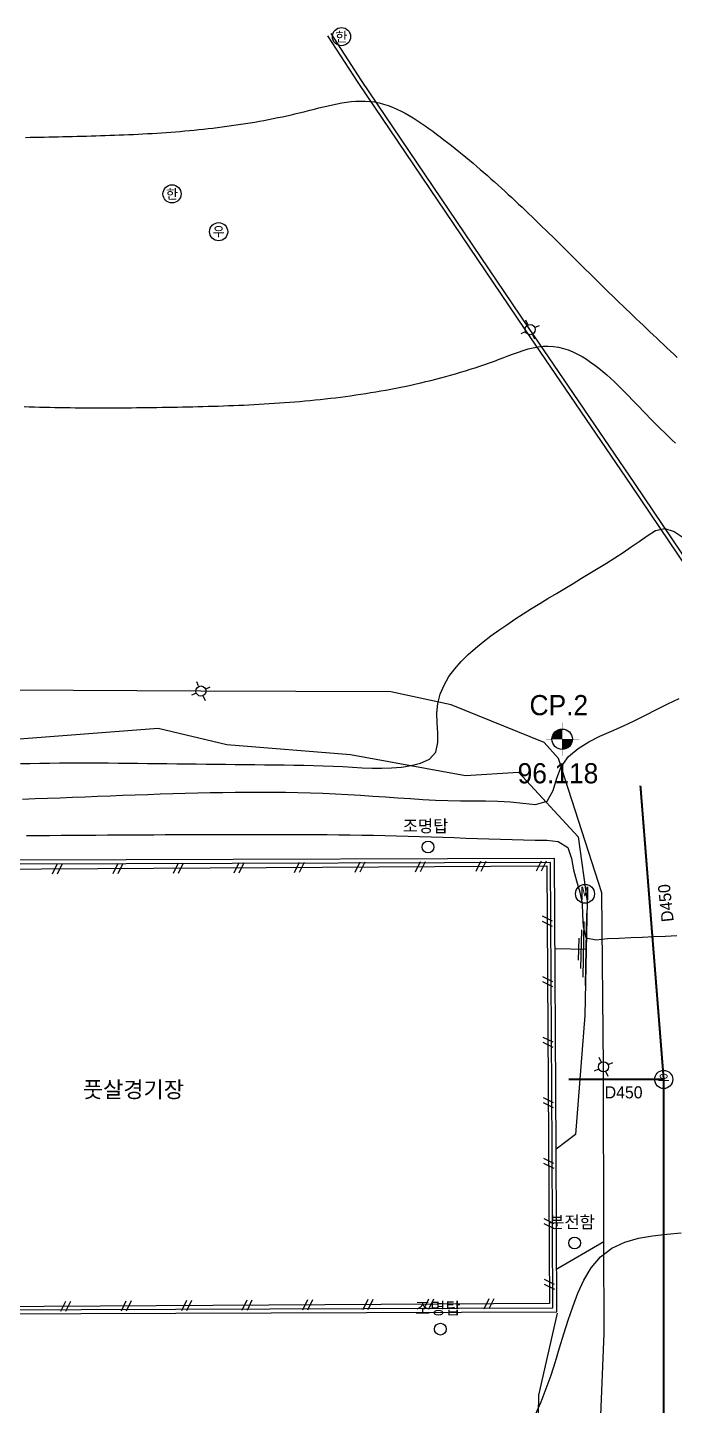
# Model space of a CAD drawing. Header units: millimetres. Extents: x 215164 to 215376, y 463028 to 463188.
# Drawn here: x 215271.2 to 215303.3, y 463118.6 to 463186.9 of the extents above; entities that cross this region are included whole.
import ezdxf
from ezdxf.enums import TextEntityAlignment as Align

# ---------------------------------------------------------------- set-up
doc = ezdxf.new("R2010")
doc.units = ezdxf.units.MM
doc.header["$MEASUREMENT"] = 0
doc.linetypes.add('DASHED2', pattern=[0.375, 0.25, -0.125])
for name, color, linetype in [('1M(48)', 252, 'Continuous'), ('5M(86)', 252, 'Continuous'), ("CON'C(31)", 252, 'Continuous'), ('TEXT', 252, 'Continuous'), ('가로등(32)', 252, 'Continuous'), ('경계석(33)', 252, 'Continuous'), ('경사면(8)', 252, 'Continuous'), ('기타맨홀(25)', 25, 'Continuous'), ('도근점(1)', 252, 'Continuous'), ('도시가스맨홀(50)', 50, 'Continuous'), ('아스팔트도로(1)', 252, 'Continuous'), ('우수맨홀(42)', 42, 'Continuous'), ('콘크리트수로(5)', 252, 'Continuous'), ('한전맨홀(1)', 1, 'Continuous'), ('휀스(70)', 252, 'Continuous')]:
    doc.layers.add(name, color=color, linetype=linetype)
doc.styles.add('돋음', font='Dotum.ttf')
doc.styles.add('돋음체', font='DotumChe.TTF')

# ---------------------------------------------------------------- blocks, each defined once
blk = doc.blocks.new('P')
at = {"layer": '휀스(70)', "linetype": 'Continuous'}
for points in [[(-0.25, -0.25), (0, 0.25)], [(0, -0.25), (0.25, 0.25)]]:
    blk.add_lwpolyline(points, dxfattribs=at)
blk = doc.blocks.new('F')
at = {"layer": '가로등(32)'}
for p, q in [((-0.19, 0.42), (-0.35, 0.77)), ((0.42, 0.19), (0.77, 0.35)), ((-0.42, -0.19), (-0.77, -0.35)), ((0.19, -0.42), (0.35, -0.77))]:
    blk.add_line(p, q, dxfattribs=at)
blk.add_circle((0, 0), 0.42, dxfattribs=at)
blk = doc.blocks.new('w')
at = {"layer": '우수맨홀(42)'}
blk.add_circle((0, 0), 0.75, dxfattribs=at)
at = {"layer": '우수맨홀(42)', "style": '돋음체'}
blk.add_text('우', height=0.8, dxfattribs=at).set_placement((0, 0), align=Align.MIDDLE)
blk = doc.blocks.new('m')
at = {"layer": '기타맨홀(25)'}
blk.add_circle((0, 0), 0.78, dxfattribs=at)
at = {"layer": '기타맨홀(25)', "linetype": 'Continuous', "style": '돋음체'}
blk.add_text('M', height=1.1, dxfattribs=at).set_placement((-0.37, -0.52))
blk = doc.blocks.new('e-')
at = {"layer": '한전맨홀(1)'}
blk.add_circle((0, 0), 0.75, dxfattribs=at)
at = {"layer": '한전맨홀(1)', "style": '돋음체'}
blk.add_text('한', height=0.8, rotation=0.4266, dxfattribs=at).set_placement((0, 0), align=Align.MIDDLE)
blk = doc.blocks.new('A$C483728D8')
at = {"layer": '도근점(1)', "const_width": 0.02}
for points in [[(0.803, 0), (0.803, 1.635)], [(1.659, 0.822), (0, 0.822)]]:
    blk.add_lwpolyline(points, dxfattribs=at)
at = {"layer": '도근점(1)', "const_width": 0.506}
for points in [[(0.803, 1.075, 0.414214), (0.55, 0.822, 1)], [(0.803, 0.569, 0.414214), (1.056, 0.822, 1)]]:
    blk.add_lwpolyline(points, format="xyb", dxfattribs=at)
at = {"layer": '도근점(1)'}
blk.add_circle((0.803, 0.822), 0.506, dxfattribs=at)

msp = doc.modelspace()

# ---------------------------------------------------------------- linework, layer by layer
at = {"layer": '1M(48)'}
for points, elevation in [([(215271.082, 463181.417), (215271.314, 463181.422), (215271.314, 463181.422), (215271.547, 463181.427), (215271.547, 463181.427), (215271.78, 463181.432), (215271.78, 463181.432), (215272.013, 463181.437), (215272.013, 463181.437), (215272.245, 463181.442), (215272.245, 463181.442), (215272.478, 463181.447), (215272.478, 463181.447), (215272.711, 463181.452), (215272.711, 463181.452), (215272.944, 463181.457), (215272.944, 463181.457), (215273.177, 463181.462), (215273.177, 463181.462), (215273.409, 463181.467), (215273.409, 463181.467), (215273.642, 463181.473), (215273.642, 463181.473), (215273.875, 463181.479), (215273.875, 463181.479), (215274.108, 463181.485), (215274.108, 463181.485), (215274.34, 463181.491), (215274.34, 463181.491), (215274.573, 463181.498), (215274.573, 463181.498), (215274.806, 463181.505), (215274.806, 463181.505), (215275.039, 463181.512), (215275.039, 463181.512), (215275.271, 463181.52), (215275.271, 463181.52), (215275.504, 463181.528), (215275.504, 463181.528), (215275.737, 463181.537), (215275.737, 463181.537), (215275.969, 463181.547), (215275.969, 463181.547), (215276.202, 463181.557), (215276.202, 463181.557), (215276.435, 463181.568), (215276.435, 463181.568), (215276.667, 463181.579), (215276.667, 463181.579), (215276.9, 463181.591), (215276.9, 463181.591), (215277.132, 463181.604), (215277.132, 463181.604), (215277.365, 463181.617), (215277.365, 463181.617), (215277.597, 463181.632), (215277.597, 463181.632), (215277.829, 463181.647), (215277.829, 463181.647), (215278.062, 463181.663), (215278.062, 463181.663), (215278.294, 463181.68), (215278.294, 463181.68), (215278.526, 463181.698), (215278.526, 463181.698), (215278.758, 463181.717), (215278.758, 463181.717), (215278.99, 463181.737), (215278.99, 463181.737), (215279.222, 463181.758), (215279.222, 463181.758), (215279.454, 463181.78), (215279.454, 463181.78), (215279.685, 463181.804), (215279.685, 463181.804), (215279.917, 463181.828), (215279.917, 463181.828), (215280.148, 463181.854), (215280.148, 463181.854), (215280.379, 463181.88), (215280.379, 463181.88), (215280.611, 463181.908), (215280.611, 463181.908), (215280.842, 463181.938), (215280.842, 463181.938), (215281.072, 463181.968), (215281.072, 463181.968), (215281.303, 463182), (215281.303, 463182), (215281.534, 463182.033), (215281.534, 463182.033), (215281.764, 463182.068), (215281.764, 463182.068), (215281.994, 463182.104), (215281.994, 463182.104), (215282.224, 463182.141), (215282.224, 463182.141), (215282.453, 463182.18), (215282.453, 463182.18), (215282.683, 463182.22), (215282.683, 463182.22), (215282.912, 463182.262), (215282.912, 463182.262), (215283.14, 463182.305), (215283.14, 463182.305), (215283.369, 463182.35), (215283.369, 463182.35), (215283.597, 463182.396), (215283.597, 463182.396), (215283.825, 463182.444), (215283.825, 463182.444), (215284.053, 463182.493), (215284.053, 463182.493), (215284.28, 463182.544), (215284.28, 463182.544), (215284.507, 463182.596), (215284.507, 463182.596), (215284.733, 463182.65), (215284.733, 463182.65), (215284.959, 463182.705), (215284.959, 463182.705), (215285.185, 463182.762), (215285.185, 463182.762), (215285.411, 463182.82), (215285.411, 463182.82), (215285.636, 463182.877), (215285.636, 463182.877), (215285.862, 463182.933), (215285.862, 463182.933), (215286.089, 463182.988), (215286.089, 463182.988), (215286.316, 463183.039), (215286.316, 463183.039), (215286.544, 463183.086), (215286.544, 463183.086), (215286.773, 463183.128), (215286.773, 463183.128), (215287.003, 463183.164), (215287.003, 463183.164), (215287.234, 463183.193), (215287.234, 463183.193), (215287.466, 463183.212), (215287.466, 463183.212), (215287.699, 463183.221), (215287.699, 463183.221), (215287.931, 463183.219), (215287.931, 463183.219), (215288.164, 463183.203), (215288.164, 463183.203), (215288.395, 463183.173), (215288.395, 463183.173), (215288.623, 463183.127), (215288.623, 463183.127), (215288.848, 463183.068), (215288.848, 463183.068), (215289.07, 463182.997), (215289.07, 463182.997), (215289.287, 463182.915), (215289.287, 463182.915), (215289.501, 463182.823), (215289.501, 463182.823), (215289.711, 463182.722), (215289.711, 463182.722), (215289.918, 463182.614), (215289.918, 463182.614), (215290.12, 463182.5), (215290.12, 463182.5), (215290.32, 463182.38), (215290.32, 463182.38), (215290.516, 463182.255), (215290.516, 463182.255), (215290.71, 463182.126), (215290.71, 463182.126), (215290.902, 463181.994), (215290.902, 463181.994), (215291.092, 463181.859), (215291.092, 463181.859), (215291.28, 463181.722), (215291.28, 463181.722), (215291.467, 463181.583), (215291.467, 463181.583), (215291.653, 463181.443), (215291.653, 463181.443), (215291.838, 463181.302), (215291.838, 463181.302), (215292.022, 463181.159), (215292.022, 463181.159), (215292.206, 463181.016), (215292.206, 463181.016), (215292.388, 463180.871), (215292.388, 463180.871), (215292.57, 463180.725), (215292.57, 463180.725), (215292.751, 463180.579), (215292.751, 463180.579), (215292.931, 463180.431), (215292.931, 463180.431), (215293.11, 463180.282), (215293.11, 463180.282), (215293.288, 463180.133), (215293.288, 463180.133), (215293.466, 463179.982), (215293.466, 463179.982), (215293.643, 463179.831), (215293.643, 463179.831), (215293.819, 463179.678), (215293.819, 463179.678), (215293.994, 463179.525), (215293.994, 463179.525), (215294.169, 463179.371), (215294.169, 463179.371), (215294.343, 463179.217), (215294.343, 463179.217), (215294.516, 463179.061), (215294.516, 463179.061), (215294.689, 463178.905), (215294.689, 463178.905), (215294.861, 463178.748), (215294.861, 463178.748), (215295.032, 463178.59), (215295.032, 463178.59), (215295.203, 463178.432), (215295.203, 463178.432), (215295.373, 463178.273), (215295.373, 463178.273), (215295.543, 463178.114), (215295.543, 463178.114), (215295.712, 463177.954), (215295.712, 463177.954), (215295.881, 463177.794), (215295.881, 463177.794), (215296.05, 463177.633), (215296.05, 463177.633), (215296.218, 463177.472), (215296.218, 463177.472), (215296.385, 463177.31), (215296.385, 463177.31), (215296.552, 463177.148), (215296.552, 463177.148), (215296.719, 463176.986), (215296.719, 463176.986), (215296.886, 463176.823), (215296.886, 463176.823), (215297.052, 463176.66), (215297.052, 463176.66), (215297.218, 463176.497), (215297.218, 463176.497), (215297.384, 463176.334), (215297.384, 463176.334), (215297.55, 463176.17), (215297.55, 463176.17), (215297.716, 463176.007), (215297.716, 463176.007), (215297.881, 463175.843), (215297.881, 463175.843), (215298.046, 463175.679), (215298.046, 463175.679), (215298.212, 463175.515), (215298.212, 463175.515), (215298.377, 463175.351), (215298.377, 463175.351), (215298.543, 463175.187), (215298.543, 463175.187), (215298.708, 463175.023), (215298.708, 463175.023), (215298.874, 463174.86), (215298.874, 463174.86), (215299.039, 463174.696), (215299.039, 463174.696), (215299.205, 463174.533), (215299.205, 463174.533), (215299.371, 463174.369), (215299.371, 463174.369), (215299.537, 463174.206), (215299.537, 463174.206), (215299.703, 463174.043), (215299.703, 463174.043), (215299.87, 463173.881), (215299.87, 463173.881), (215300.037, 463173.718), (215300.037, 463173.718), (215300.204, 463173.556), (215300.204, 463173.556), (215300.371, 463173.394), (215300.371, 463173.394), (215300.538, 463173.232), (215300.538, 463173.232), (215300.706, 463173.07), (215300.706, 463173.07), (215300.874, 463172.909), (215300.874, 463172.909), (215301.042, 463172.748), (215301.042, 463172.748), (215301.21, 463172.587), (215301.21, 463172.587), (215301.378, 463172.426), (215301.378, 463172.426), (215301.547, 463172.265), (215301.547, 463172.265), (215301.715, 463172.104), (215301.715, 463172.104), (215301.884, 463171.944), (215301.884, 463171.944), (215302.053, 463171.784), (215302.053, 463171.784), (215302.222, 463171.624), (215302.222, 463171.624), (215302.391, 463171.464), (215302.391, 463171.464), (215302.561, 463171.304), (215302.561, 463171.304), (215302.73, 463171.145), (215302.73, 463171.145), (215302.9, 463170.985), (215302.9, 463170.985), (215303.07, 463170.826), (215303.07, 463170.826), (215303.24, 463170.667), (215303.24, 463170.667), (215303.41, 463170.508)], 99), ([(215271.017, 463168.07), (215271.271, 463168.063), (215271.271, 463168.063), (215271.524, 463168.055), (215271.524, 463168.055), (215271.777, 463168.049), (215271.777, 463168.049), (215272.031, 463168.043), (215272.031, 463168.043), (215272.284, 463168.037), (215272.284, 463168.037), (215272.537, 463168.032), (215272.537, 463168.032), (215272.791, 463168.028), (215272.791, 463168.028), (215273.044, 463168.024), (215273.044, 463168.024), (215273.297, 463168.021), (215273.297, 463168.021), (215273.551, 463168.018), (215273.551, 463168.018), (215273.804, 463168.016), (215273.804, 463168.016), (215274.058, 463168.014), (215274.058, 463168.014), (215274.311, 463168.013), (215274.311, 463168.013), (215274.564, 463168.012), (215274.564, 463168.012), (215274.818, 463168.012), (215274.818, 463168.012), (215275.071, 463168.012), (215275.071, 463168.012), (215275.325, 463168.012), (215275.325, 463168.012), (215275.578, 463168.013), (215275.578, 463168.013), (215275.832, 463168.014), (215275.832, 463168.014), (215276.085, 463168.016), (215276.085, 463168.016), (215276.338, 463168.018), (215276.338, 463168.018), (215276.592, 463168.02), (215276.592, 463168.02), (215276.845, 463168.023), (215276.845, 463168.023), (215277.099, 463168.026), (215277.099, 463168.026), (215277.352, 463168.029), (215277.352, 463168.029), (215277.605, 463168.033), (215277.605, 463168.033), (215277.859, 463168.037), (215277.859, 463168.037), (215278.112, 463168.041), (215278.112, 463168.041), (215278.366, 463168.045), (215278.366, 463168.045), (215278.619, 463168.05), (215278.619, 463168.05), (215278.872, 463168.055), (215278.872, 463168.055), (215279.126, 463168.06), (215279.126, 463168.06), (215279.379, 463168.066), (215279.379, 463168.066), (215279.632, 463168.072), (215279.632, 463168.072), (215279.886, 463168.078), (215279.886, 463168.078), (215280.139, 463168.085), (215280.139, 463168.085), (215280.392, 463168.093), (215280.392, 463168.093), (215280.646, 463168.101), (215280.646, 463168.101), (215280.899, 463168.11), (215280.899, 463168.11), (215281.152, 463168.119), (215281.152, 463168.119), (215281.405, 463168.129), (215281.405, 463168.129), (215281.658, 463168.139), (215281.658, 463168.139), (215281.912, 463168.15), (215281.912, 463168.15), (215282.165, 463168.163), (215282.165, 463168.163), (215282.418, 463168.175), (215282.418, 463168.175), (215282.671, 463168.189), (215282.671, 463168.189), (215282.924, 463168.203), (215282.924, 463168.203), (215283.177, 463168.219), (215283.177, 463168.219), (215283.43, 463168.235), (215283.43, 463168.235), (215283.683, 463168.252), (215283.683, 463168.252), (215283.935, 463168.27), (215283.935, 463168.27), (215284.188, 463168.29), (215284.188, 463168.29), (215284.441, 463168.31), (215284.441, 463168.31), (215284.693, 463168.331), (215284.693, 463168.331), (215284.946, 463168.354), (215284.946, 463168.354), (215285.198, 463168.377), (215285.198, 463168.377), (215285.45, 463168.402), (215285.45, 463168.402), (215285.702, 463168.428), (215285.702, 463168.428), (215285.954, 463168.456), (215285.954, 463168.456), (215286.206, 463168.484), (215286.206, 463168.484), (215286.458, 463168.514), (215286.458, 463168.514), (215286.709, 463168.545), (215286.709, 463168.545), (215286.96, 463168.578), (215286.96, 463168.578), (215287.211, 463168.612), (215287.211, 463168.612), (215287.462, 463168.647), (215287.462, 463168.647), (215287.713, 463168.684), (215287.713, 463168.684), (215287.964, 463168.723), (215287.964, 463168.723), (215288.214, 463168.763), (215288.214, 463168.763), (215288.464, 463168.804), (215288.464, 463168.804), (215288.714, 463168.847), (215288.714, 463168.847), (215288.963, 463168.892), (215288.963, 463168.892), (215289.212, 463168.939), (215289.212, 463168.939), (215289.461, 463168.987), (215289.461, 463168.987), (215289.709, 463169.036), (215289.709, 463169.036), (215289.958, 463169.088), (215289.958, 463169.088), (215290.205, 463169.141), (215290.205, 463169.141), (215290.453, 463169.196), (215290.453, 463169.196), (215290.7, 463169.253), (215290.7, 463169.253), (215290.946, 463169.311), (215290.946, 463169.311), (215291.192, 463169.372), (215291.192, 463169.372), (215291.438, 463169.434), (215291.438, 463169.434), (215291.683, 463169.498), (215291.683, 463169.498), (215291.928, 463169.564), (215291.928, 463169.564), (215292.172, 463169.632), (215292.172, 463169.632), (215292.416, 463169.702), (215292.416, 463169.702), (215292.659, 463169.774), (215292.659, 463169.774), (215292.901, 463169.847), (215292.901, 463169.847), (215293.143, 463169.923), (215293.143, 463169.923), (215293.384, 463170.001), (215293.384, 463170.001), (215293.625, 463170.08), (215293.625, 463170.08), (215293.865, 463170.162), (215293.865, 463170.162), (215294.104, 463170.245), (215294.104, 463170.245), (215294.342, 463170.331), (215294.342, 463170.331), (215294.58, 463170.419), (215294.58, 463170.419), (215294.817, 463170.508), (215294.817, 463170.508), (215295.054, 463170.599), (215295.054, 463170.599), (215295.291, 463170.688), (215295.291, 463170.688), (215295.529, 463170.774), (215295.529, 463170.774), (215295.77, 463170.855), (215295.77, 463170.855), (215296.012, 463170.928), (215296.012, 463170.928), (215296.258, 463170.989), (215296.258, 463170.989), (215296.507, 463171.037), (215296.507, 463171.037), (215296.759, 463171.065), (215296.759, 463171.065), (215297.012, 463171.071), (215297.012, 463171.071), (215297.265, 463171.054), (215297.265, 463171.054), (215297.515, 463171.015), (215297.515, 463171.015), (215297.761, 463170.956), (215297.761, 463170.956), (215298.003, 463170.878), (215298.003, 463170.878), (215298.238, 463170.783), (215298.238, 463170.783), (215298.467, 463170.675), (215298.467, 463170.675), (215298.689, 463170.554), (215298.689, 463170.554), (215298.906, 463170.422), (215298.906, 463170.422), (215299.116, 463170.281), (215299.116, 463170.281), (215299.322, 463170.133), (215299.322, 463170.133), (215299.522, 463169.978), (215299.522, 463169.978), (215299.718, 463169.817), (215299.718, 463169.817), (215299.911, 463169.652), (215299.911, 463169.652), (215300.099, 463169.483), (215300.099, 463169.483), (215300.285, 463169.31), (215300.285, 463169.31), (215300.468, 463169.135), (215300.468, 463169.135), (215300.648, 463168.957), (215300.648, 463168.957), (215300.827, 463168.778), (215300.827, 463168.778), (215301.005, 463168.597), (215301.005, 463168.597), (215301.181, 463168.415), (215301.181, 463168.415), (215301.356, 463168.232), (215301.356, 463168.232), (215301.531, 463168.049), (215301.531, 463168.049), (215301.706, 463167.865), (215301.706, 463167.865), (215301.882, 463167.682), (215301.882, 463167.682), (215302.058, 463167.5), (215302.058, 463167.5), (215302.234, 463167.318), (215302.234, 463167.318), (215302.413, 463167.138), (215302.413, 463167.138), (215302.592, 463166.959), (215302.592, 463166.959), (215302.773, 463166.782), (215302.773, 463166.782), (215302.956, 463166.606), (215302.956, 463166.606), (215303.14, 463166.432), (215303.14, 463166.432), (215303.325, 463166.259)], 98), ([(215270.829, 463150.376), (215271.314, 463150.386), (215271.314, 463150.386), (215271.799, 463150.393), (215271.799, 463150.393), (215272.283, 463150.399), (215272.283, 463150.399), (215272.768, 463150.403), (215272.768, 463150.403), (215273.253, 463150.406), (215273.253, 463150.406), (215273.737, 463150.407), (215273.737, 463150.407), (215274.222, 463150.407), (215274.222, 463150.407), (215274.707, 463150.405), (215274.707, 463150.405), (215275.192, 463150.403), (215275.192, 463150.403), (215275.676, 463150.399), (215275.676, 463150.399), (215276.161, 463150.395), (215276.161, 463150.395), (215276.646, 463150.39), (215276.646, 463150.39), (215277.13, 463150.385), (215277.13, 463150.385), (215277.615, 463150.379), (215277.615, 463150.379), (215278.1, 463150.373), (215278.1, 463150.373), (215278.584, 463150.367), (215278.584, 463150.367), (215279.069, 463150.361), (215279.069, 463150.361), (215279.554, 463150.354), (215279.554, 463150.354), (215280.038, 463150.348), (215280.038, 463150.348), (215280.523, 463150.343), (215280.523, 463150.343), (215281.008, 463150.337), (215281.008, 463150.337), (215281.492, 463150.332), (215281.492, 463150.332), (215281.977, 463150.328), (215281.977, 463150.328), (215282.462, 463150.323), (215282.462, 463150.323), (215282.947, 463150.318), (215282.947, 463150.318), (215283.431, 463150.313), (215283.431, 463150.313), (215283.916, 463150.306), (215283.916, 463150.306), (215284.401, 463150.298), (215284.401, 463150.298), (215284.885, 463150.288), (215284.885, 463150.288), (215285.37, 463150.276), (215285.37, 463150.276), (215285.854, 463150.261), (215285.854, 463150.261), (215286.339, 463150.243), (215286.339, 463150.243), (215286.823, 463150.222), (215286.823, 463150.222), (215287.307, 463150.197), (215287.307, 463150.197), (215287.791, 463150.17), (215287.791, 463150.17), (215288.275, 463150.149), (215288.275, 463150.149), (215288.76, 463150.143), (215288.76, 463150.143), (215289.244, 463150.159), (215289.244, 463150.159), (215289.727, 463150.202), (215289.727, 463150.202), (215290.206, 463150.276), (215290.206, 463150.276), (215290.676, 463150.392), (215290.676, 463150.392), (215291.116, 463150.593), (215291.116, 463150.593), (215291.436, 463150.948), (215291.436, 463150.948), (215291.542, 463151.418), (215291.542, 463151.418), (215291.536, 463151.902), (215291.536, 463151.902), (215291.5, 463152.386), (215291.5, 463152.386), (215291.488, 463152.87), (215291.488, 463152.87), (215291.533, 463153.352), (215291.533, 463153.352), (215291.655, 463153.821), (215291.655, 463153.821), (215291.844, 463154.267), (215291.844, 463154.267), (215292.089, 463154.685), (215292.089, 463154.685), (215292.377, 463155.074), (215292.377, 463155.074), (215292.697, 463155.438), (215292.697, 463155.438), (215293.041, 463155.78), (215293.041, 463155.78), (215293.403, 463156.102), (215293.403, 463156.102), (215293.779, 463156.408), (215293.779, 463156.408), (215294.165, 463156.701), (215294.165, 463156.701), (215294.558, 463156.984), (215294.558, 463156.984), (215294.957, 463157.26), (215294.957, 463157.26), (215295.36, 463157.53), (215295.36, 463157.53), (215295.766, 463157.795), (215295.766, 463157.795), (215296.175, 463158.055), (215296.175, 463158.055), (215296.587, 463158.31), (215296.587, 463158.31), (215297, 463158.563), (215297, 463158.563), (215297.416, 463158.813), (215297.416, 463158.813), (215297.832, 463159.062), (215297.832, 463159.062), (215298.248, 463159.31), (215298.248, 463159.31), (215298.664, 463159.558), (215298.664, 463159.558), (215299.079, 463159.808), (215299.079, 463159.808), (215299.493, 463160.061), (215299.493, 463160.061), (215299.905, 463160.317), (215299.905, 463160.317), (215300.314, 463160.577), (215300.314, 463160.577), (215300.72, 463160.842), (215300.72, 463160.842), (215301.122, 463161.112), (215301.122, 463161.112), (215301.521, 463161.388), (215301.521, 463161.388), (215301.916, 463161.669), (215301.916, 463161.669), (215302.329, 463161.921), (215302.329, 463161.921), (215302.797, 463162.025), (215302.797, 463162.025), (215303.254, 463161.876), (215303.254, 463161.876), (215303.662, 463161.615)], 97), ([(215270.938, 463148.618), (215271.559, 463148.638), (215271.559, 463148.638), (215272.18, 463148.659), (215272.18, 463148.659), (215272.8, 463148.681), (215272.8, 463148.681), (215273.421, 463148.704), (215273.421, 463148.704), (215274.042, 463148.728), (215274.042, 463148.728), (215274.662, 463148.753), (215274.662, 463148.753), (215275.283, 463148.777), (215275.283, 463148.777), (215275.903, 463148.801), (215275.903, 463148.801), (215276.524, 463148.825), (215276.524, 463148.825), (215277.145, 463148.847), (215277.145, 463148.847), (215277.765, 463148.869), (215277.765, 463148.869), (215278.386, 463148.889), (215278.386, 463148.889), (215279.007, 463148.907), (215279.007, 463148.907), (215279.628, 463148.923), (215279.628, 463148.923), (215280.248, 463148.937), (215280.248, 463148.937), (215280.869, 463148.948), (215280.869, 463148.948), (215281.49, 463148.956), (215281.49, 463148.956), (215282.111, 463148.961), (215282.111, 463148.961), (215282.732, 463148.962), (215282.732, 463148.962), (215283.353, 463148.959), (215283.353, 463148.959), (215283.974, 463148.952), (215283.974, 463148.952), (215284.595, 463148.94), (215284.595, 463148.94), (215285.216, 463148.924), (215285.216, 463148.924), (215285.837, 463148.903), (215285.837, 463148.903), (215286.457, 463148.877), (215286.457, 463148.877), (215287.078, 463148.845), (215287.078, 463148.845), (215287.697, 463148.807), (215287.697, 463148.807), (215288.317, 463148.766), (215288.317, 463148.766), (215288.937, 463148.722), (215288.937, 463148.722), (215289.556, 463148.678), (215289.556, 463148.678), (215290.176, 463148.636), (215290.176, 463148.636), (215290.795, 463148.597), (215290.795, 463148.597), (215291.416, 463148.564), (215291.416, 463148.564), (215292.036, 463148.539), (215292.036, 463148.539), (215292.657, 463148.524), (215292.657, 463148.524), (215293.278, 463148.521), (215293.278, 463148.521), (215293.899, 463148.524), (215293.899, 463148.524), (215294.52, 463148.514), (215294.52, 463148.514), (215295.14, 463148.48), (215295.14, 463148.48), (215295.757, 463148.41), (215295.757, 463148.41), (215296.374, 463148.345), (215296.374, 463148.345), (215296.957, 463148.511), (215296.957, 463148.511), (215297.257, 463149.047), (215297.257, 463149.047), (215297.432, 463149.643), (215297.432, 463149.643), (215297.661, 463150.219), (215297.661, 463150.219), (215298.023, 463150.722), (215298.023, 463150.722), (215298.491, 463151.129), (215298.491, 463151.129), (215299.02, 463151.453), (215299.02, 463151.453), (215299.578, 463151.725), (215299.578, 463151.725), (215300.147, 463151.975), (215300.147, 463151.975), (215300.714, 463152.228), (215300.714, 463152.228), (215301.274, 463152.496), (215301.274, 463152.496), (215301.83, 463152.773), (215301.83, 463152.773), (215302.384, 463153.053), (215302.384, 463153.053), (215302.939, 463153.331), (215302.939, 463153.331), (215303.499, 463153.6)], 96), ([(215296.356, 463118.079), (215296.654, 463118.725), (215296.654, 463118.725), (215296.917, 463119.386), (215296.917, 463119.386), (215297.153, 463120.058), (215297.153, 463120.058), (215297.37, 463120.735), (215297.37, 463120.735), (215297.578, 463121.416), (215297.578, 463121.416), (215297.785, 463122.097), (215297.785, 463122.097), (215297.999, 463122.776), (215297.999, 463122.776), (215298.227, 463123.45), (215298.227, 463123.45), (215298.48, 463124.115), (215298.48, 463124.115), (215298.775, 463124.762), (215298.775, 463124.762), (215299.138, 463125.374), (215299.138, 463125.374), (215299.596, 463125.917), (215299.596, 463125.917), (215300.164, 463126.343), (215300.164, 463126.343), (215300.809, 463126.642), (215300.809, 463126.642), (215301.492, 463126.84), (215301.492, 463126.84), (215302.191, 463126.968), (215302.191, 463126.968), (215302.898, 463127.052), (215302.898, 463127.052), (215303.607, 463127.111)], 94)]:
    msp.add_lwpolyline(points, dxfattribs=dict(at, elevation=elevation))
at = {"layer": '5M(86)'}
msp.add_lwpolyline([(215271.135, 463146.804), (215271.708, 463146.809), (215271.708, 463146.809), (215272.282, 463146.814), (215272.282, 463146.814), (215272.855, 463146.819), (215272.855, 463146.819), (215273.429, 463146.824), (215273.429, 463146.824), (215274.002, 463146.828), (215274.002, 463146.828), (215274.576, 463146.832), (215274.576, 463146.832), (215275.149, 463146.836), (215275.149, 463146.836), (215275.723, 463146.84), (215275.723, 463146.84), (215276.296, 463146.843), (215276.296, 463146.843), (215276.869, 463146.846), (215276.869, 463146.846), (215277.443, 463146.849), (215277.443, 463146.849), (215278.016, 463146.852), (215278.016, 463146.852), (215278.59, 463146.855), (215278.59, 463146.855), (215279.163, 463146.857), (215279.163, 463146.857), (215279.737, 463146.859), (215279.737, 463146.859), (215280.31, 463146.861), (215280.31, 463146.861), (215280.884, 463146.863), (215280.884, 463146.863), (215281.457, 463146.864), (215281.457, 463146.864), (215282.031, 463146.865), (215282.031, 463146.865), (215282.604, 463146.865), (215282.604, 463146.865), (215283.178, 463146.865), (215283.178, 463146.865), (215283.751, 463146.864), (215283.751, 463146.864), (215284.325, 463146.862), (215284.325, 463146.862), (215284.898, 463146.859), (215284.898, 463146.859), (215285.472, 463146.856), (215285.472, 463146.856), (215286.045, 463146.851), (215286.045, 463146.851), (215286.619, 463146.845), (215286.619, 463146.845), (215287.192, 463146.838), (215287.192, 463146.838), (215287.765, 463146.829), (215287.765, 463146.829), (215288.339, 463146.82), (215288.339, 463146.82), (215288.912, 463146.808), (215288.912, 463146.808), (215289.486, 463146.795), (215289.486, 463146.795), (215290.059, 463146.781), (215290.059, 463146.781), (215290.632, 463146.764), (215290.632, 463146.764), (215291.205, 463146.746), (215291.205, 463146.746), (215291.778, 463146.726), (215291.778, 463146.726), (215292.352, 463146.705), (215292.352, 463146.705), (215292.925, 463146.683), (215292.925, 463146.683), (215293.498, 463146.662), (215293.498, 463146.662), (215294.071, 463146.641), (215294.071, 463146.641), (215294.644, 463146.621), (215294.644, 463146.621), (215295.217, 463146.604), (215295.217, 463146.604), (215295.79, 463146.59), (215295.79, 463146.59), (215296.364, 463146.579), (215296.364, 463146.579), (215296.937, 463146.573), (215296.937, 463146.573), (215297.505, 463146.507), (215297.505, 463146.507), (215297.984, 463146.209), (215297.984, 463146.209), (215298.169, 463145.672), (215298.169, 463145.672), (215298.272, 463145.108), (215298.272, 463145.108), (215298.421, 463144.555), (215298.421, 463144.555), (215298.578, 463144.003), (215298.578, 463144.003), (215298.69, 463143.441), (215298.69, 463143.441), (215298.717, 463142.869), (215298.717, 463142.869), (215298.742, 463142.296), (215298.742, 463142.296), (215298.88, 463141.742), (215298.88, 463141.742), (215299.387, 463141.639), (215299.387, 463141.639), (215299.955, 463141.7), (215299.955, 463141.7), (215300.528, 463141.721), (215300.528, 463141.721), (215301.101, 463141.744), (215301.101, 463141.744), (215301.674, 463141.769), (215301.674, 463141.769), (215302.247, 463141.796), (215302.247, 463141.796), (215302.82, 463141.826), (215302.82, 463141.826), (215303.392, 463141.859)], dxfattribs=at)
at = {"layer": "CON'C(31)"}
msp.add_lwpolyline([(215297.431, 463125.324), (215299.775, 463126.683)], dxfattribs=at)
at = {"layer": 'TEXT'}
for centre in [(215291.051, 463146.239), (215298.319, 463126.607), (215291.663, 463122.336)]:
    msp.add_circle(centre, 0.293, dxfattribs=at)
at = {"layer": '경계석(33)'}
for points in [[(215318.855, 463104.494), (215318.855, 463114.551), (215318.855, 463121.088), (215318.795, 463129.991), (215318.714, 463131.229), (215318.445, 463132.577), (215314.278, 463143.788), (215313.457, 463145.321), (215309.055, 463152.425), (215301.146, 463164.153), (215295.875, 463171.888), (215287.581, 463184.133), (215286.082, 463186.46)], [(215319.055, 463104.494), (215319.055, 463114.551), (215319.055, 463121.088), (215318.995, 463129.998), (215318.913, 463131.255), (215318.638, 463132.631), (215314.461, 463143.87), (215313.63, 463145.421), (215309.223, 463152.533), (215301.312, 463164.266), (215296.04, 463172.001), (215287.748, 463184.243), (215286.251, 463186.568)]]:
    msp.add_lwpolyline(points, dxfattribs=at)
at = {"layer": '경사면(8)'}
for p, q in [((215298.741, 463139.788), (215298.798, 463142.548)), ((215298.852, 463139.366), (215298.927, 463142.965)), ((215298.518, 463140.633), (215298.541, 463141.713)), ((215298.629, 463140.211), (215298.67, 463142.13)), ((215298.629, 463140.211), (215298.67, 463142.13)), ((215298.889, 463141.165), (215297.352, 463141.198))]:
    msp.add_line(p, q, dxfattribs=at)
for points in [[(215188.161, 463144.84), (215192.384, 463147.94), (215194.983, 463148.573), (215200.723, 463148.705), (215208.735, 463148.944), (215217.343, 463149.139), (215224.384, 463149.89), (215227.266, 463149.639), (215234.483, 463149.49), (215244.596, 463150.735), (215250.76, 463150.836), (215259.966, 463151.159), (215270.996, 463151.622), (215277.661, 463152.128), (215281.063, 463151.313), (215287.202, 463150.826), (215292.912, 463149.776), (215295.54, 463149.956), (215298.498, 463146.741), (215298.939, 463143.537), (215298.821, 463137.882), (215298.357, 463131.992), (215297.403, 463131.261)], [(215257.883, 463070.101), (215263.043, 463072.644), (215269.254, 463073.137), (215277.07, 463073.452), (215281.857, 463074.244), (215285.533, 463075.915), (215289.554, 463078.13), (215294.64, 463078.377), (215296.123, 463081.131), (215295.069, 463087.849), (215295.662, 463096.387), (215296.589, 463103.962), (215296.434, 463112.196), (215296.542, 463119.062), (215297.468, 463123.135)]]:
    msp.add_lwpolyline(points, dxfattribs=at)
at = {"layer": '아스팔트도로(1)'}
msp.add_lwpolyline([(215299.605, 463117.651), (215299.793, 463122.113), (215299.775, 463126.683), (215299.75, 463135.34), (215299.674, 463143.964), (215297.522, 463150.626), (215296.813, 463151.412), (215292.194, 463153.284), (215289.203, 463153.925), (215279.786, 463153.97), (215270.278, 463154.013), (215261.511, 463153.961), (215252.323, 463153.933), (215243.784, 463153.978), (215237.766, 463153.959), (215222.961, 463154.004), (215213.585, 463154.028), (215208.375, 463154.048), (215201.529, 463154.032), (215196.42, 463154.077, 0.155463), (215194.376, 463153.544)], format="xyb", dxfattribs=at)
at = {"layer": '우수맨홀(42)', "linetype": 'DASHED2', "ltscale": 5, "const_width": 0.1}
for points in [[(215303.07, 463032.557), (215302.753, 463063.666), (215302.738, 463113.571), (215302.739, 463134.714), (215301.584, 463149.275)], [(215302.739, 463134.714), (215298.029, 463134.714)]]:
    msp.add_lwpolyline(points, dxfattribs=at)
at = {"layer": '콘크리트수로(5)'}
for points in [[(215254.913, 463123.038), (215297.442, 463123.191), (215297.403, 463131.261), (215297.33, 463145.663), (215254.819, 463145.532)], [(215255.112, 463123.238), (215297.241, 463123.391), (215297.203, 463131.26), (215297.131, 463145.463), (215255.02, 463145.333)]]:
    msp.add_lwpolyline(points, close=True, dxfattribs=at)
at = {"layer": '휀스(70)'}
msp.add_lwpolyline([(215297.07, 463123.602), (215255.288, 463123.36), (215255.163, 463145.062), (215296.944, 463145.304)], close=True, dxfattribs=at)

# ---------------------------------------------------------------- block references
at = {"layer": '가로등(32)', "xscale": 0.6, "yscale": 0.6, "zscale": 0.6}
for p in [(215296.117, 463171.888), (215279.786, 463153.97), (215299.75, 463135.34)]:
    msp.add_blockref('F', p, dxfattribs=at)
at = {"layer": '도근점(1)'}
msp.add_blockref('A$C483728D8', (215296.899, 463150.76), dxfattribs=at)
at = {"layer": '도시가스맨홀(50)', "xscale": 0.6, "yscale": 0.6, "zscale": 0.6}
for name, p in [('e-', (215286.758, 463186.413)), ('e-', (215278.353, 463178.617)), ('w', (215280.664, 463176.742)), ('m', (215298.835, 463143.919)), ('w', (215302.739, 463134.714))]:
    msp.add_blockref(name, p, dxfattribs=at)
at = {"layer": '휀스(70)'}
for p, rotation in [((215272.678, 463145.163), 0.3318578882137155), ((215275.678, 463145.18), 0.3318578882137155), ((215278.678, 463145.198), 0.3318578882137155), ((215281.678, 463145.215), 0.3318578882137155), ((215284.678, 463145.233), 0.3318578882137155), ((215287.678, 463145.25), 0.3318578882137155), ((215290.678, 463145.267), 0.3318578882137155), ((215293.678, 463145.285), 0.3318578882137155), ((215296.678, 463145.302), 0.3318578882137155), ((215296.96, 463142.57), 270.3318578882244), ((215296.977, 463139.57), 270.3318578882244), ((215296.995, 463136.57), 270.3318578882244), ((215297.012, 463133.57), 270.3318578882244), ((215297.03, 463130.57), 270.3318578882244), ((215297.047, 463127.57), 270.3318578882244), ((215297.064, 463124.57), 270.3318578882244), ((215273.07, 463123.463), 180.3318578882137), ((215276.07, 463123.48), 180.3318578882137), ((215279.07, 463123.498), 180.3318578882137), ((215282.07, 463123.515), 180.3318578882137), ((215285.07, 463123.532), 180.3318578882137), ((215288.07, 463123.55), 180.3318578882137), ((215291.07, 463123.567), 180.3318578882137), ((215294.07, 463123.585), 180.3318578882137)]:
    msp.add_blockref('P', p, dxfattribs=dict(at, rotation=rotation))

# ---------------------------------------------------------------- texts
at = {"layer": 'TEXT', "linetype": 'Continuous', "style": '돋음'}
for s, height, p in [('조명탑', 0.6, (215290.925, 463146.977)), ('풋살경기장', 0.8, (215276.436, 463133.812)), ('분전함', 0.6, (215298.193, 463127.345)), ('조명탑', 0.6, (215291.536, 463123.074))]:
    msp.add_text(s, height=height, dxfattribs=at).set_placement(p, align=Align.CENTER)
at = {"layer": '도근점(1)', "linetype": 'Continuous', "style": '돋음'}
for s, p in [('CP.2', (215296.083, 463152.772)), ('96.118', (215295.494, 463149.394))]:
    msp.add_text(s, height=1, rotation=0.00125, dxfattribs=at).set_placement(p)
at = {"layer": '우수맨홀(42)', "linetype": 'DASHED2', "ltscale": 5, "style": '돋음'}
for rotation, p in [(95.99553, (215303.138, 463143.49)), (359.92249, (215300.751, 463133.777))]:
    msp.add_text('D450', height=0.6, rotation=rotation, dxfattribs=at).set_placement(p, align=Align.CENTER)

doc.saveas('drawing.dxf')
